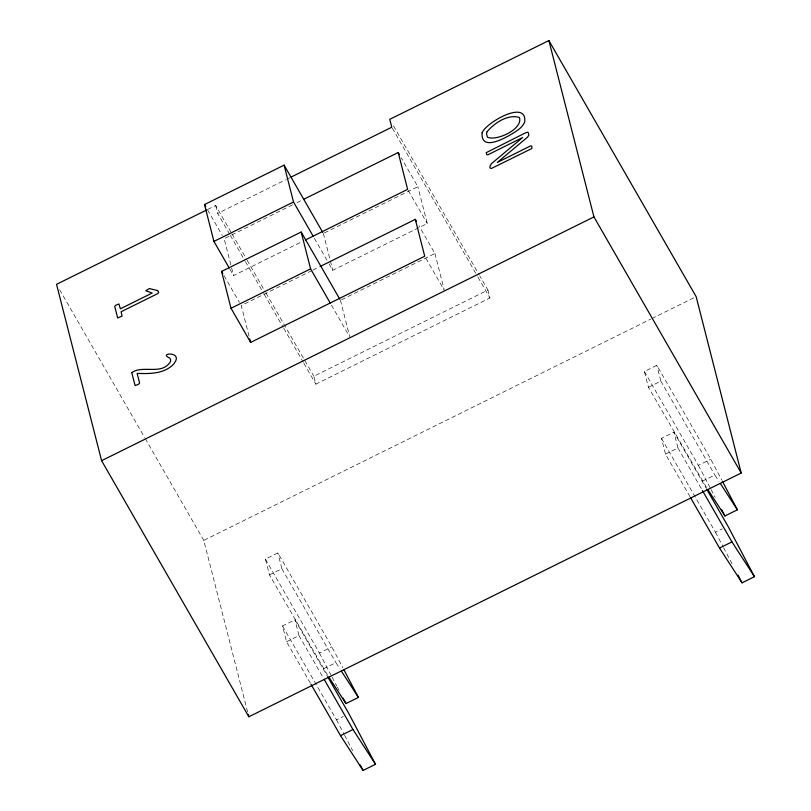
<?xml version="1.0" encoding="UTF-8"?>
<svg xmlns="http://www.w3.org/2000/svg" width="811" height="811" viewBox="0 0 811 811"><rect width="100%" height="100%" fill="white"/><g stroke="black" fill="none" stroke-linecap="round" stroke-linejoin="round"><path stroke-width="0.61" stroke-dasharray="4.05 3.04" d="M207.778 209.431L215.675 205.528L231.409 232.879M229.655 234.217L217.693 213.425L285.513 179.839M286.648 179.282L290.034 177.609M292.518 204.848L224.15 238.687L233.568 275.547L301.935 241.698M296.998 202.628L302.604 199.851M324.481 232.879L417.847 186.662L401.283 157.851M311.84 270.6L241.232 305.554L249.129 336.464M312.965 270.043L319.686 266.718M329.094 263.889L332.774 270.296L427.265 223.512L417.847 186.662M341.563 299.746L434.939 253.519L418.983 225.782M487.918 290.064L489.935 297.961L315.864 384.14L313.847 376.243L487.918 290.064L479.737 275.841M247.598 711.876L203.784 540.4L650.767 319.108M651.902 318.541L693.871 297.759M327.553 675.127L269.465 574.908L265.43 559.114L277.869 552.95L331.861 646.854L342.83 667.747M706.523 487.502L648.435 387.273L644.4 371.479L656.829 365.325L710.821 459.229L721.79 480.112M269.465 574.908L281.904 568.744L277.869 552.95M648.435 387.273L660.864 381.119L656.829 365.325M310.41 683.257L286.547 641.765L282.512 625.97L294.951 619.817L326.965 675.502M689.999 496.727L665.517 454.14L661.482 438.345L673.911 432.192L705.935 487.877M286.547 641.765L298.985 635.611L294.951 619.817M665.517 454.14L677.945 447.986L673.911 432.192M265.43 559.114L319.422 653.007L331.861 646.854M644.4 371.479L698.393 465.382L710.821 459.229M323.457 668.801L335.896 662.648L339.991 668.974M702.427 481.176L714.856 475.023L718.952 481.349M282.512 625.97L336.514 719.874L343.296 716.518M661.482 438.345L715.474 532.249L722.256 528.884M660.864 381.119L714.856 475.023M677.945 447.986L701.809 489.479M393.517 125.908L479.098 274.747M392.392 128.331L477.344 276.075M477.973 277.169L489.935 297.961M408.247 190.433L427.265 223.512M425.947 258.364L444.347 290.379M314.364 238.282L328.475 262.825M331.456 305.149L348.629 335.024M232.037 233.974L246.514 259.145M247.142 260.24L265.39 291.98M266.018 293.075L313.847 376.243M230.283 235.312L244.76 260.483M245.388 261.578L263.636 293.308M264.264 294.403L283.14 327.238M283.769 328.333L303.284 362.253M303.912 363.348L315.864 384.14M207.586 209.887L222.315 235.494M229.888 269.14L233.568 275.547M224.059 275.679L239.397 302.351M281.904 568.744L335.896 662.648M298.985 635.611L323.467 678.199M59.679 289.791L144.632 437.534M145.26 438.629L203.784 540.4M698.393 465.382L710.517 488.475M711.095 489.57L715.14 497.265M715.474 532.249L722.976 546.543M723.554 547.638L732.221 564.132M319.422 653.007L331.547 676.1M332.125 677.195L336.747 685.994M337.325 687.089L339.059 690.394M336.514 719.874L344.016 734.168M344.594 735.263L352.673 750.662M434.939 253.519L444.043 289.182M323.356 233.436L332.774 270.296M340.438 300.303L349.855 337.163M215.675 205.528L217.693 213.425"/><path stroke-width="1.22" d="M229.27 268.076L213.932 241.404L204.514 204.544L284.093 165.15L322.748 232.372M206.653 209.998L56.537 284.316L101.598 460.689L248.855 716.772L741.203 473.016L696.142 296.633L548.885 40.55L389.746 119.339L391.764 127.236L291.159 177.041M213.932 241.404L293.511 202L284.093 165.15M303.719 199.293L398.221 152.509L399.448 154.648M320.811 266.16L415.303 219.375L424.721 256.235L250.65 342.414L231.013 308.261L221.606 271.411L301.175 232.017L339.829 299.239M305.291 240.036L407.629 189.369L398.221 152.509M231.013 308.261L310.593 268.867L301.175 232.017M101.598 460.689L593.946 216.922L548.885 40.55M328.921 677.236L345.983 703.583L358.421 697.43L343.986 669.937M707.891 489.611L724.953 515.958L737.381 509.805L722.368 481.217M340.549 735.668L352.978 729.515L375.503 764.297L363.075 770.45L340.549 735.668L311.039 684.352M719.509 548.043L731.948 541.88L754.463 576.672L742.035 582.825L719.509 548.043L690.627 497.812M720.32 483.457L737.381 509.805M341.36 671.082L358.421 697.43M593.946 216.922L741.203 473.016M706.563 488.972L727.903 526.086L754.463 576.672M702.438 490.564L731.948 541.88M415.303 219.375L416.53 221.515M293.511 202L313.137 236.153M310.593 268.867L330.229 303.01M204.514 204.544L205.741 206.683M221.606 271.411L222.832 273.54M327.593 676.597L348.943 713.721L375.503 764.297M324.096 679.283L352.978 729.515M721.486 509.359L724.953 515.958M737.99 575.131L742.035 582.825M343.104 698.089L345.983 703.583M360.185 764.955L363.075 770.45M249.737 338.846L250.65 342.414M248.227 714.329L248.855 716.772M131.767 372.665L135.113 385.61L138.458 384.313L139.614 383.035L137.15 373.384C148.504 373.77 160.963 374.003 170.543 366.896A10.756 5.079 -29.9 0 0 174.801 362.426C182.566 351.122 157.851 352.978 169.611 357.975L170.655 359.638L170.523 361.544C162.088 375.746 142.716 364.615 131.767 372.665M158.591 292.416L157.922 293.521L121.103 311.748L122.055 316.087L117.666 317.973L114.706 306.386L115.73 305.24L118.964 303.993L120.352 308.798L152.215 293.024L145.777 290.794L149.325 288.564L157.76 290.591L158.591 292.416M486.347 152.59L486.63 154.556L487.786 154.85L522.639 137.515L491.365 163.731L489.793 166.863L490.29 168.232L491.638 168.374L531.834 148.525L531.844 146.142L530.678 145.858L497.305 162.433L527.555 137.13L528.833 135.204L528.397 132.811L527.637 132.234L525.69 132.761L486.347 152.59M482.099 132.811C480.497 154.141 511.254 134.879 518.726 129.456A16.433 7.765 -29.9 0 0 524.737 121.883C527.15 98.8 485.515 122.958 482.099 132.811M487.076 131.727L486.509 133.653L487.452 137.201C496.302 141.408 523.308 129.152 519.435 117.504C508.01 113.783 494.345 123.029 487.076 131.727"/></g></svg>
